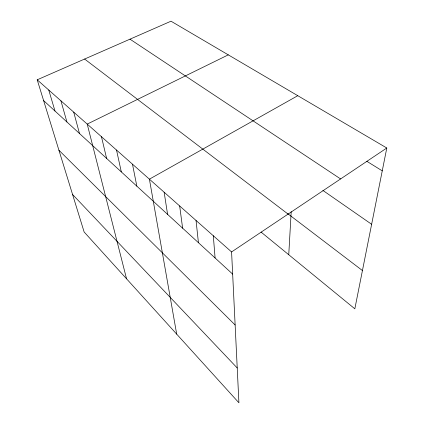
<?xml version="1.0" encoding="UTF-8"?>
<svg xmlns="http://www.w3.org/2000/svg" width="424" height="424" viewBox="0 0 424 424"><rect width="100%" height="100%" fill="white"/><g stroke="black" fill="none" stroke-linecap="round" stroke-linejoin="round"><path stroke-width="0.64" d="M288.749 254.739L291.198 211.65M37.206 79.807L231.584 251.941L238.919 402.8L84.143 232.002L37.206 79.807L171.005 21.2L386.794 148.008L354.83 308.815L261.078 232.087M231.584 251.941L386.794 148.008M297.781 95.697L149.402 179.161L176.697 334.139M228.282 54.86L87.212 124.094L126.553 278.806M366.818 161.295L382.252 170.851M129.988 39.167L340.599 178.939M322.871 190.408L371.631 224.28M287.859 213.738L362.435 270.549M84.615 59.042L288.092 214.099M43.614 100.583L232.665 274.111M58.925 150.244L235.135 324.985M72.573 194.494L237.228 367.974M48.765 90.047L54.988 111.024M60.924 100.811L66.928 121.985M73.723 112.143L79.479 133.507M101.458 136.708L106.615 158.412M116.52 150.048L121.312 171.906M132.474 164.173L136.846 186.163M164.146 192.22L167.591 214.385M179.67 205.969L182.617 228.176M196.036 220.459L198.432 242.687M213.314 235.76L215.09 257.978"/></g></svg>
